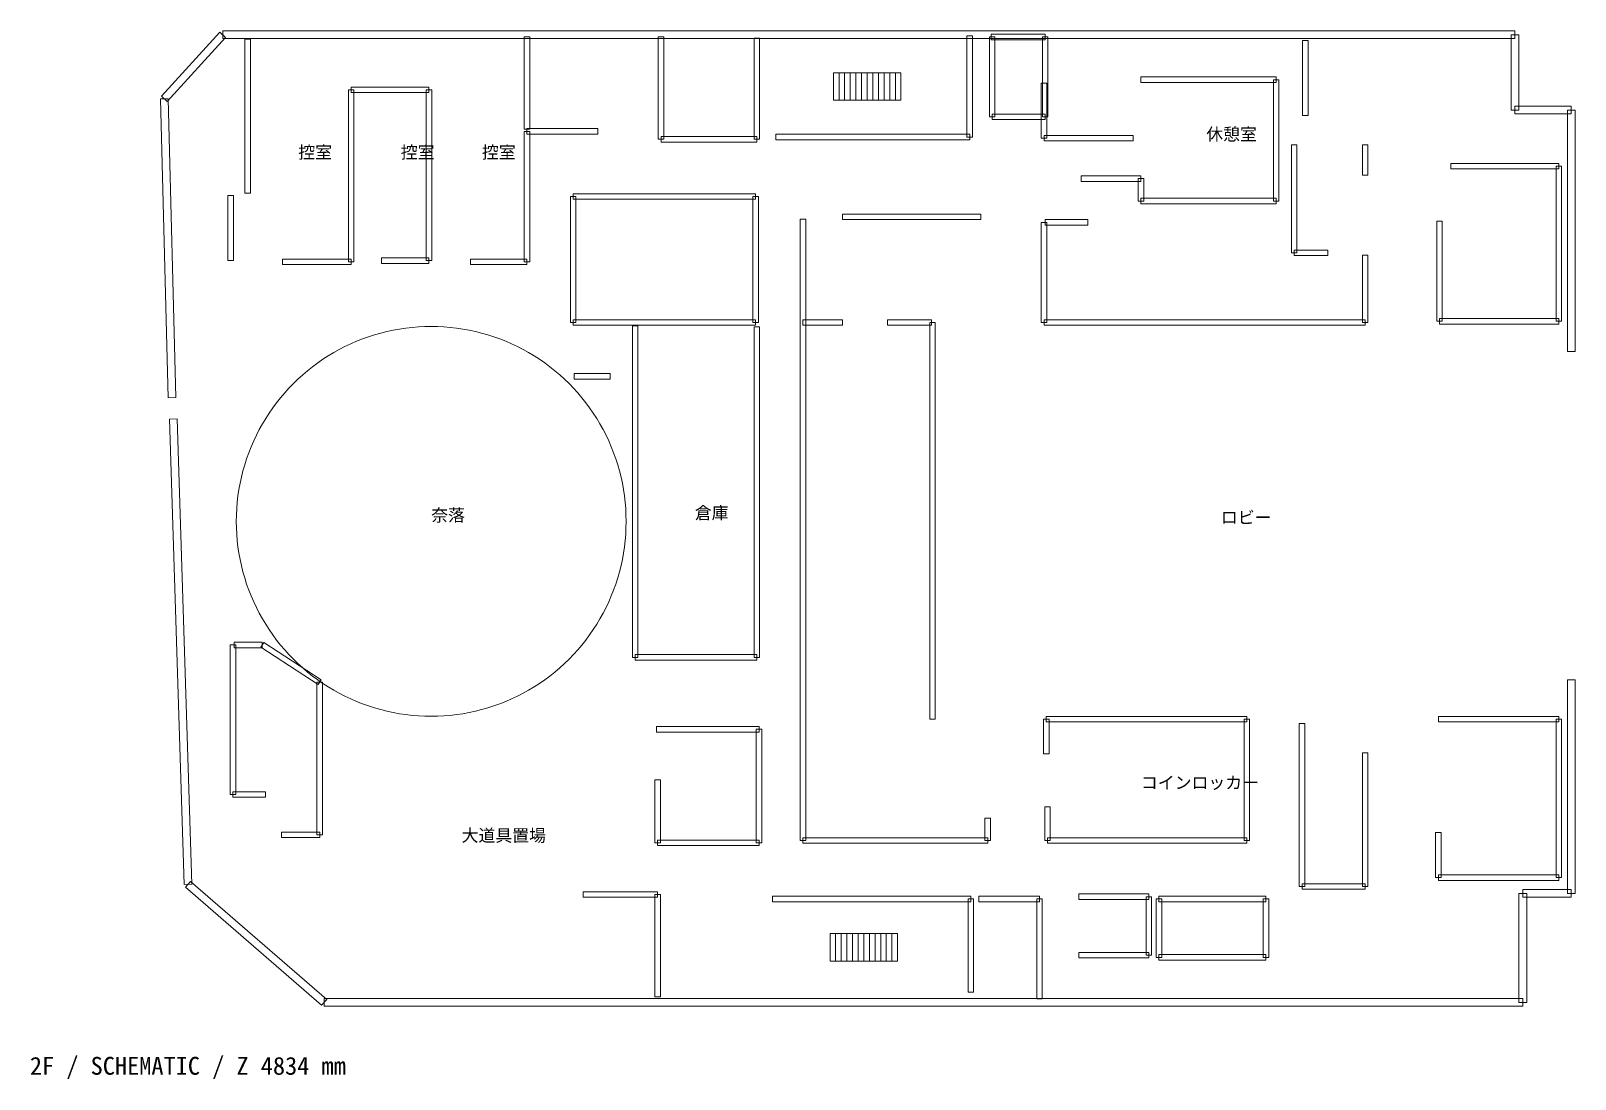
# Model space of a CAD drawing. Header units: millimetres. Extents: x -963 to 55224, y -2658 to 35472.
import ezdxf

# ---------------------------------------------------------------- set-up
doc = ezdxf.new("R2010")
doc.units = ezdxf.units.MM
for name, color, linetype, lineweight, true_color in [('ANNOTATION', 7, 'Continuous', 18, 0x50555f), ('F02_PIT', 7, 'Continuous', 18, 0x497a87), ('F02_ROOMS', 7, 'Continuous', 18, 0x50555f), ('F02_STAIRS', 7, 'Continuous', 18, 0x99a4b1), ('F02_WALLS', 7, 'Continuous', 18, 0xc4ccd5)]:
    doc.layers.add(name, color=color, linetype=linetype, lineweight=lineweight, true_color=true_color)
doc.styles.add('JAPANESE', font='msgothic.ttc')

msp = doc.modelspace()

# ---------------------------------------------------------------- linework, layer by layer
at = {"layer": 'F02_PIT'}
msp.add_lwpolyline([(20694, 17631), (20690, 17399), (20679, 17167), (20660, 16936), (20633, 16705), (20599, 16476), (20558, 16247), (20509, 16021), (20452, 15795), (20389, 15572), (20318, 15351), (20239, 15133), (20154, 14917), (20062, 14704), (19963, 14494), (19857, 14288), (19744, 14085), (19625, 13886), (19499, 13691), (19367, 13500), (19229, 13314), (19084, 13132), (18934, 12955), (18778, 12783), (18617, 12617), (18450, 12455), (18278, 12299), (18101, 12149), (17920, 12005), (17733, 11867), (17542, 11735), (17347, 11609), (17148, 11490), (16945, 11377), (16739, 11271), (16529, 11172), (16316, 11079), (16101, 10994), (15882, 10916), (15661, 10845), (15438, 10781), (15213, 10725), (14986, 10676), (14758, 10634), (14528, 10600), (14298, 10574), (14067, 10555), (13835, 10543), (13603, 10540), (13371, 10543), (13139, 10555), (12908, 10574), (12677, 10600), (12448, 10634), (12219, 10676), (11993, 10725), (11767, 10781), (11544, 10845), (11323, 10916), (11105, 10994), (10889, 11079), (10676, 11172), (10466, 11271), (10260, 11377), (10057, 11490), (9858, 11609), (9663, 11735), (9472, 11867), (9286, 12005), (9104, 12149), (8927, 12299), (8755, 12455), (8589, 12617), (8427, 12783), (8271, 12955), (8121, 13132), (7977, 13314), (7839, 13500), (7707, 13691), (7581, 13886), (7462, 14085), (7349, 14288), (7243, 14494), (7144, 14704), (7051, 14917), (6966, 15133), (6888, 15351), (6817, 15572), (6753, 15795), (6697, 16021), (6648, 16247), (6606, 16476), (6572, 16705), (6546, 16936), (6527, 17167), (6515, 17399), (6512, 17631), (6515, 17863), (6527, 18095), (6546, 18326), (6572, 18556), (6606, 18786), (6648, 19014), (6697, 19241), (6753, 19466), (6817, 19689), (6888, 19910), (6966, 20129), (7051, 20344), (7144, 20557), (7243, 20767), (7349, 20974), (7462, 21176), (7581, 21375), (7707, 21570), (7839, 21761), (7977, 21948), (8121, 22129), (8271, 22306), (8427, 22478), (8589, 22645), (8755, 22806), (8927, 22962), (9104, 23112), (9286, 23257), (9472, 23395), (9663, 23527), (9858, 23653), (10057, 23772), (10260, 23885), (10466, 23991), (10676, 24090), (10889, 24182), (11105, 24267), (11323, 24346), (11544, 24417), (11767, 24480), (11993, 24537), (12219, 24586), (12448, 24627), (12677, 24661), (12908, 24688), (13139, 24707), (13371, 24718), (13603, 24722), (13835, 24718), (14067, 24707), (14298, 24688), (14528, 24661), (14758, 24627), (14986, 24586), (15213, 24537), (15438, 24480), (15661, 24417), (15882, 24346), (16101, 24267), (16316, 24182), (16529, 24090), (16739, 23991), (16945, 23885), (17148, 23772), (17347, 23653), (17542, 23527), (17733, 23395), (17920, 23257), (18101, 23112), (18278, 22962), (18450, 22806), (18617, 22645), (18778, 22478), (18934, 22306), (19084, 22129), (19229, 21948), (19367, 21761), (19499, 21570), (19625, 21375), (19744, 21176), (19857, 20974), (19963, 20767), (20062, 20557), (20154, 20344), (20239, 20129), (20318, 19910), (20389, 19689), (20452, 19466), (20509, 19241), (20558, 19014), (20599, 18786), (20633, 18556), (20660, 18326), (20679, 18095), (20690, 17863), (20694, 17631)], close=True, dxfattribs=at)
at = {"layer": 'F02_STAIRS'}
for points in [[(28236, 32951), (28441, 32951), (28441, 33951), (28236, 33951), (28236, 32951)], [(28441, 32951), (28646, 32951), (28646, 33951), (28441, 33951), (28441, 32951)], [(28646, 32951), (28851, 32951), (28851, 33951), (28646, 33951), (28646, 32951)], [(28851, 32951), (29056, 32951), (29056, 33951), (28851, 33951), (28851, 32951)], [(29056, 32951), (29261, 32951), (29261, 33951), (29056, 33951), (29056, 32951)], [(29261, 32951), (29466, 32951), (29466, 33951), (29261, 33951), (29261, 32951)], [(29466, 32951), (29670, 32951), (29670, 33951), (29466, 33951), (29466, 32951)], [(29670, 32951), (29875, 32951), (29875, 33951), (29670, 33951), (29670, 32951)], [(29875, 32951), (30080, 32951), (30080, 33951), (29875, 33951), (29875, 32951)], [(30080, 32951), (30285, 32951), (30285, 33951), (30080, 33951), (30080, 32951)], [(30285, 32951), (30490, 32951), (30490, 33951), (30285, 33951), (30285, 32951)], [(30490, 32951), (30695, 32951), (30695, 33951), (30490, 33951), (30490, 32951)], [(28113, 1637), (28318, 1637), (28318, 2637), (28113, 2637), (28113, 1637)], [(28318, 1637), (28523, 1637), (28523, 2637), (28318, 2637), (28318, 1637)], [(28523, 1637), (28728, 1637), (28728, 2637), (28523, 2637), (28523, 1637)], [(28728, 1637), (28933, 1637), (28933, 2637), (28728, 2637), (28728, 1637)], [(28933, 1637), (29138, 1637), (29138, 2637), (28933, 2637), (28933, 1637)], [(29138, 1637), (29343, 1637), (29343, 2637), (29138, 2637), (29138, 1637)], [(29343, 1637), (29548, 1637), (29548, 2637), (29343, 2637), (29343, 1637)], [(29548, 1637), (29752, 1637), (29752, 2637), (29548, 2637), (29548, 1637)], [(29752, 1637), (29957, 1637), (29957, 2637), (29752, 2637), (29752, 1637)], [(29957, 1637), (30162, 1637), (30162, 2637), (29957, 2637), (29957, 1637)], [(30162, 1637), (30367, 1637), (30367, 2637), (30162, 2637), (30162, 1637)], [(30367, 1637), (30572, 1637), (30572, 2637), (30367, 2637), (30367, 1637)]]:
    msp.add_lwpolyline(points, close=True, dxfattribs=at)
at = {"layer": 'F02_WALLS'}
for points in [[(3992, 32907), (6123, 35237), (5916, 35426), (3785, 33096), (3992, 32907)], [(6020, 35192), (53034, 35192), (53034, 35472), (6020, 35472), (6020, 35192)], [(6822, 35168), (6822, 29568), (7022, 29568), (7022, 35168), (6822, 35168)], [(16987, 35250), (16987, 31898), (17187, 31898), (17187, 35250), (16987, 35250)], [(21865, 35250), (21865, 31530), (22065, 31530), (22065, 35250), (21865, 35250)], [(25549, 31530), (25549, 35209), (25349, 35209), (25349, 31530), (25549, 31530)], [(33296, 31612), (33296, 35291), (33096, 35291), (33096, 31612), (33296, 31612)], [(34115, 32348), (34115, 35250), (33915, 35250), (33915, 32348), (34115, 32348)], [(33974, 35150), (35942, 35150), (35942, 35350), (33974, 35350), (33974, 35150)], [(35842, 35250), (35842, 32348), (36042, 32348), (36042, 35250), (35842, 35250)], [(45310, 35127), (45310, 32389), (45510, 32389), (45510, 35127), (45310, 35127)], [(52894, 35332), (52894, 32593), (53174, 32593), (53174, 35332), (52894, 35332)], [(39426, 33597), (44345, 33597), (44345, 33797), (39426, 33797), (39426, 33597)], [(10793, 27074), (10793, 33329), (10593, 33329), (10593, 27074), (10793, 27074)], [(10693, 33229), (13521, 33229), (13521, 33429), (10693, 33429), (10693, 33229)], [(13421, 33329), (13421, 27115), (13621, 27115), (13621, 33329), (13421, 33329)], [(35801, 33574), (35801, 31571), (36001, 31571), (36001, 33574), (35801, 33574)], [(44245, 33697), (44245, 29282), (44445, 29282), (44445, 33697), (44245, 33697)], [(4315, 22131), (4028, 33005), (3748, 32998), (4035, 22124), (4315, 22131)], [(53034, 32453), (55084, 32453), (55084, 32733), (53034, 32733), (53034, 32453)], [(54944, 32593), (54944, 23804), (55224, 23804), (55224, 32593), (54944, 32593)], [(35942, 32448), (34015, 32448), (34015, 32248), (35942, 32248), (35942, 32448)], [(17187, 27074), (17187, 31816), (16987, 31816), (16987, 27074), (17187, 27074)], [(17087, 31716), (19669, 31716), (19669, 31916), (17087, 31916), (17087, 31716)], [(21965, 31430), (25449, 31430), (25449, 31630), (21965, 31630), (21965, 31430)], [(26145, 31512), (33196, 31512), (33196, 31712), (26145, 31712), (26145, 31512)], [(35901, 31471), (39139, 31471), (39139, 31671), (35901, 31671), (35901, 31471)], [(44900, 31326), (44900, 27401), (45100, 27401), (45100, 31326), (44900, 31326)], [(47683, 30222), (47683, 31326), (47483, 31326), (47483, 30222), (47683, 30222)], [(54633, 30649), (50698, 30649), (50698, 30449), (54633, 30449), (54633, 30649)], [(54733, 24907), (54733, 30549), (54533, 30549), (54533, 24907), (54733, 24907)], [(39426, 30199), (37253, 30199), (37253, 29999), (39426, 29999), (39426, 30199)], [(39526, 29282), (39526, 30099), (39326, 30099), (39326, 29282), (39526, 29282)], [(6207, 29486), (6207, 27115), (6407, 27115), (6407, 29486), (6207, 29486)], [(18867, 24867), (18867, 29445), (18667, 29445), (18667, 24867), (18867, 24867)], [(18767, 29345), (25408, 29345), (25408, 29545), (18767, 29545), (18767, 29345)], [(25308, 29445), (25308, 24867), (25508, 24867), (25508, 29445), (25308, 29445)], [(44345, 29382), (39426, 29382), (39426, 29182), (44345, 29182), (44345, 29382)], [(28564, 28609), (33605, 28609), (33605, 28809), (28564, 28809), (28564, 28609)], [(27029, 28628), (27029, 6021), (27229, 6021), (27229, 28628), (27029, 28628)], [(35801, 28505), (35801, 24867), (36001, 24867), (36001, 28505), (35801, 28505)], [(35942, 28405), (37499, 28405), (37499, 28605), (35942, 28605), (35942, 28405)], [(50188, 28546), (50188, 24907), (50388, 24907), (50388, 28546), (50188, 28546)], [(8192, 26974), (10693, 26974), (10693, 27174), (8192, 27174), (8192, 26974)], [(13521, 27215), (11799, 27215), (11799, 27015), (13521, 27015), (13521, 27215)], [(15037, 26974), (17087, 26974), (17087, 27174), (15037, 27174), (15037, 26974)], [(45000, 27301), (46230, 27301), (46230, 27501), (45000, 27501), (45000, 27301)], [(47683, 24867), (47683, 27319), (47483, 27319), (47483, 24867), (47683, 24867)], [(25408, 24967), (18767, 24967), (18767, 24767), (25408, 24767), (25408, 24967)], [(20922, 24744), (20922, 12684), (21122, 12684), (21122, 24744), (20922, 24744)], [(27129, 24767), (28564, 24767), (28564, 24967), (27129, 24967), (27129, 24767)], [(30203, 24767), (31802, 24767), (31802, 24967), (30203, 24967), (30203, 24767)], [(31743, 24867), (31743, 10436), (31943, 10436), (31943, 24867), (31743, 24867)], [(35901, 24767), (47583, 24767), (47583, 24967), (35901, 24967), (35901, 24767)], [(50288, 24807), (54633, 24807), (54633, 25007), (50288, 25007), (50288, 24807)], [(25549, 12684), (25549, 24703), (25349, 24703), (25349, 12684), (25549, 12684)], [(20120, 23004), (18808, 23004), (18808, 22804), (20120, 22804), (20120, 23004)], [(4889, 4431), (4356, 21355), (4076, 21346), (4609, 4422), (4889, 4431)], [(6289, 13134), (6289, 7697), (6489, 7697), (6489, 13134), (6289, 13134)], [(6430, 13034), (7454, 13034), (7454, 13234), (6430, 13234), (6430, 13034)], [(7400, 13050), (9491, 11701), (9599, 11869), (7509, 13218), (7400, 13050)], [(21022, 12584), (25449, 12584), (25449, 12784), (21022, 12784), (21022, 12584)], [(54944, 11867), (54944, 4099), (55224, 4099), (55224, 11867), (54944, 11867)], [(9445, 11785), (9445, 6225), (9645, 6225), (9645, 11785), (9445, 11785)], [(21801, 9968), (25531, 9968), (25531, 10168), (21801, 10168), (21801, 9968)], [(36083, 9169), (36083, 10436), (35883, 10436), (35883, 9169), (36083, 9169)], [(35983, 10336), (43279, 10336), (43279, 10536), (35983, 10536), (35983, 10336)], [(43179, 10436), (43179, 6021), (43379, 6021), (43379, 10436), (43179, 10436)], [(45187, 10272), (45187, 4345), (45387, 4345), (45387, 10272), (45187, 10272)], [(50247, 10336), (54633, 10336), (54633, 10536), (50247, 10536), (50247, 10336)], [(54533, 10436), (54533, 4672), (54733, 4672), (54733, 10436), (54533, 10436)], [(25431, 10068), (25431, 5939), (25631, 5939), (25631, 10068), (25431, 10068)], [(47683, 4345), (47683, 9209), (47483, 9209), (47483, 4345), (47683, 4345)], [(21942, 5939), (21942, 8228), (21742, 8228), (21742, 5939), (21942, 5939)], [(6389, 7597), (7577, 7597), (7577, 7797), (6389, 7797), (6389, 7597)], [(33951, 6021), (33951, 6838), (33751, 6838), (33751, 6021), (33951, 6021)], [(36124, 6021), (36124, 7247), (35924, 7247), (35924, 6021), (36124, 6021)], [(9545, 6325), (8151, 6325), (8151, 6125), (9545, 6125), (9545, 6325)], [(50347, 4672), (50347, 6307), (50147, 6307), (50147, 4672), (50347, 4672)], [(25531, 6039), (21842, 6039), (21842, 5839), (25531, 5839), (25531, 6039)], [(27129, 5921), (33851, 5921), (33851, 6121), (27129, 6121), (27129, 5921)], [(43279, 6121), (36024, 6121), (36024, 5921), (43279, 5921), (43279, 6121)], [(9800, 240), (4841, 4532), (4657, 4321), (9617, 28), (9800, 240)], [(54633, 4772), (50247, 4772), (50247, 4572), (54633, 4572), (54633, 4772)], [(19136, 3959), (21842, 3959), (21842, 4159), (19136, 4159), (19136, 3959)], [(21742, 4059), (21742, 338), (21942, 338), (21942, 4059), (21742, 4059)], [(26022, 3795), (33237, 3795), (33237, 3995), (26022, 3995), (26022, 3795)], [(33523, 3795), (35737, 3795), (35737, 3995), (33523, 3995), (33523, 3795)], [(37171, 3877), (39713, 3877), (39713, 4077), (37171, 4077), (37171, 3877)], [(39613, 3977), (39613, 1851), (39813, 1851), (39813, 3977), (39613, 3977)], [(40082, 3795), (43976, 3795), (43976, 3995), (40082, 3995), (40082, 3795)], [(45287, 4245), (47583, 4245), (47583, 4445), (45287, 4445), (45287, 4245)], [(53181, 4099), (53181, 134), (53461, 134), (53461, 4099), (53181, 4099)], [(55084, 4239), (53321, 4239), (53321, 3959), (55084, 3959), (55084, 4239)], [(33137, 3895), (33137, 502), (33337, 502), (33337, 3895), (33137, 3895)], [(35637, 3895), (35637, 257), (35837, 257), (35837, 3895), (35637, 3895)], [(40182, 1769), (40182, 3895), (39982, 3895), (39982, 1769), (40182, 1769)], [(43876, 3895), (43876, 1769), (44076, 1769), (44076, 3895), (43876, 3895)], [(39713, 1951), (37171, 1951), (37171, 1751), (39713, 1751), (39713, 1951)], [(43976, 1869), (40082, 1869), (40082, 1669), (43976, 1669), (43976, 1869)], [(53321, 274), (9709, 274), (9709, -6), (53321, -6), (53321, 274)]]:
    msp.add_lwpolyline(points, close=True, dxfattribs=at)

# ---------------------------------------------------------------- texts
at = {"layer": 'ANNOTATION', "style": 'JAPANESE'}
msp.add_text('2F / SCHEMATIC / Z 4834 mm', height=650, dxfattribs=at).set_placement((-1000, -2500))
at = {"layer": 'F02_ROOMS', "style": 'JAPANESE'}
for s, p in [('休憩室', (41803, 31489)), ('控室', (8766, 30835)), ('控室', (12496, 30835)), ('控室', (15447, 30835)), ('奈落', (13603, 17631)), ('倉庫', (23194, 17713)), ('ロビー', (42336, 17549)), ('コインロッカー', (39426, 7901)), ('大道具置場', (14709, 5980))]:
    msp.add_text(s, height=450, dxfattribs=at).set_placement(p)

doc.saveas('drawing.dxf')
